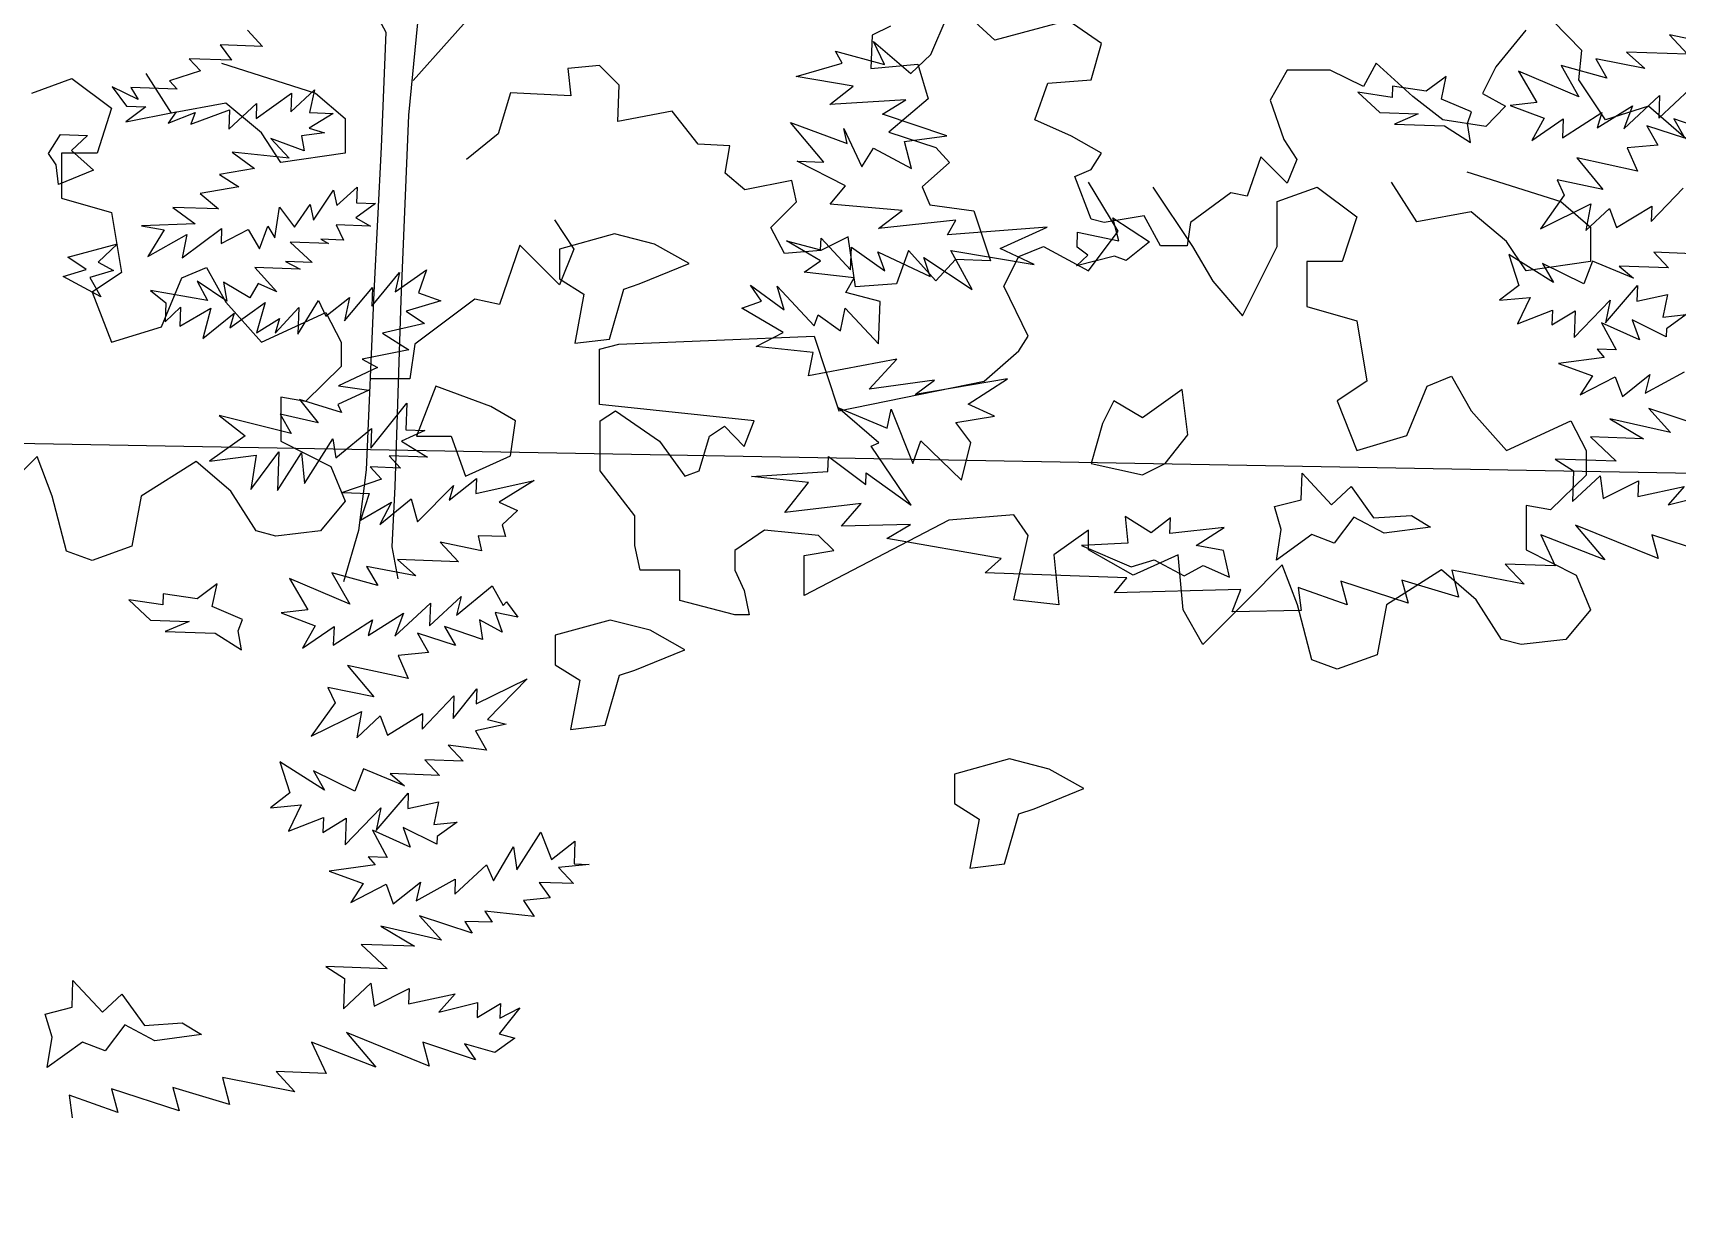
# Model space of a CAD drawing. Header units: inches. Extents: x -11 to 128, y 7 to 56.
# Drawn here: x 27.912 to 28.426, y 22.029 to 22.401 of the extents above; entities that cross this region are included whole.
import ezdxf

# ---------------------------------------------------------------- set-up
doc = ezdxf.new("R2010")
doc.units = ezdxf.units.IN
doc.header["$MEASUREMENT"] = 0
doc.layers.add('CAY', color=94, linetype='Continuous')
doc.layers.add('CAY-3', color=61, linetype='Continuous')
picture_1 = doc.add_image_def('image1.jpg', size_in_pixel=(1680, 1093))

# ---------------------------------------------------------------- blocks, each defined once
blk = doc.blocks.new('A$C76451831')
at = {"layer": 'CAY'}
for p, q in [((5567.1, 758.4), (5577.6, 747.1)), ((5577.6, 747.1), (5548.1, 748.2)), ((5548.1, 748.2), (5555.9, 737.5)), ((5526.5, 738.5), (5534.4, 730.1)), ((5555.9, 737.5), (5526.5, 738.5)), ((5534.4, 730.1), (5512.8, 723.1)), ((5512.8, 723.1), (5518.1, 717.5)), ((5472.8, 719.1), (5482.8, 705.6)), ((5491.1, 710.3), (5472.8, 719.1)), ((5518.1, 717.5), (5485.9, 718.6)), ((5485.9, 718.6), (5491.1, 710.3)), ((5573.1, 697), (5597.7, 714.7)), ((5597.3, 701.6), (5613.7, 716.9)), ((5597.7, 714.7), (5597.3, 701.6)), ((5613.7, 716.9), (5610.4, 701.1)), ((5496.3, 705.1), (5482.4, 694.7)), ((5482.4, 694.7), (5517.5, 701.6)), ((5482.8, 705.6), (5496.3, 705.1)), ((5517.5, 701.6), (5511.8, 693.7)), ((5511.8, 693.7), (5530.6, 701.2)), ((5527.6, 693.1), (5554.7, 703.1)), ((5530.6, 701.2), (5527.6, 693.1)), ((5554.2, 689.5), (5573.5, 707.4)), ((5554.7, 703.1), (5554.2, 689.5)), ((5573.5, 707.4), (5573.1, 697)), ((5626.7, 700.5), (5610, 690.2)), ((5610.4, 701.1), (5626.7, 700.5)), ((5620.8, 687.1), (5604.8, 685)), ((5610, 690.2), (5620.8, 687.1)), ((5606.7, 674.5), (5583.5, 683)), ((5583.5, 683), (5596.1, 669.4)), ((5604.8, 685), (5606.7, 674.5)), ((5596.1, 669.4), (5556.4, 673.5)), ((5556.4, 673.5), (5571.9, 662.1)), ((5571.9, 662.1), (5547.7, 658)), ((5547.7, 658), (5561, 649.3)), ((5561, 649.3), (5534.1, 644.8)), ((5534.1, 644.8), (5546.9, 634)), ((5613.2, 626.2), (5627.1, 647)), ((5627.1, 647), (5629.4, 636.5)), ((5629.4, 636.5), (5643.5, 649.2)), ((5643.5, 649.2), (5643.1, 638.3)), ((5515.2, 635.1), (5530.7, 623.7)), ((5546.9, 634), (5515.2, 635.1)), ((5586.1, 614), (5589.5, 635.2)), ((5589.5, 635.2), (5599.9, 621.2)), ((5599.9, 621.2), (5610.9, 637.2)), ((5610.9, 637.2), (5613.2, 626.2)), ((5656.2, 637.9), (5642.7, 627.9)), ((5643.1, 638.3), (5656.2, 637.9)), ((5530.7, 623.7), (5493.4, 622.2)), ((5493.4, 622.2), (5509.2, 619.4)), ((5509.2, 619.4), (5497.7, 600.8)), ((5521.7, 599.9), (5549.1, 620.3)), ((5549.1, 620.3), (5548.8, 609.9)), ((5548.8, 609.9), (5567.7, 619.6)), ((5567.7, 619.6), (5575.4, 606.2)), ((5575.4, 606.2), (5581.3, 621.9)), ((5581.3, 621.9), (5586.1, 614)), ((5629, 622.9), (5634, 612.3)), ((5652.9, 622.1), (5629, 622.9)), ((5642.7, 627.9), (5652.9, 622.1)), ((5497.7, 600.8), (5525, 616.1)), ((5525, 616.1), (5521.7, 599.9)), ((5596.8, 610.9), (5612.2, 596.8)), ((5623.5, 610), (5596.8, 610.9)), ((5618.2, 612.9), (5623.5, 610)), ((5634, 612.3), (5618.2, 612.9)), ((5612.2, 596.8), (5593.6, 597.4)), ((5593.6, 597.4), (5603.9, 592.1)), ((5603.9, 592.1), (5572.2, 593.2)), ((5572.2, 593.2), (5587.5, 576.3)), ((5653.7, 566.3), (5673.1, 589.7)), ((5669.9, 576.2), (5691.8, 591.7)), ((5673.1, 589.7), (5669.9, 576.2)), ((5691.8, 591.7), (5686.2, 575.6)), ((5499.6, 577.1), (5510.2, 568.6)), ((5539.2, 570.3), (5499.6, 577.1)), ((5552.8, 569.8), (5532, 583.7)), ((5532, 583.7), (5539.2, 570.3)), ((5568.7, 572), (5550.5, 583.1)), ((5550.5, 583.1), (5552.8, 569.8)), ((5574.5, 582.2), (5568.7, 572)), ((5587.5, 576.3), (5574.5, 582.2)), ((5634.8, 556.1), (5654.2, 579.4)), ((5654.2, 579.4), (5653.7, 566.3)), ((5686.2, 575.6), (5701.9, 570.1)), ((5510.2, 568.6), (5509.7, 555.5)), ((5509.7, 555.5), (5520.5, 565.5)), ((5520.5, 565.5), (5520, 552.4)), ((5520, 552.4), (5541.7, 564.8)), ((5541.7, 564.8), (5536, 543.7)), ((5536, 543.7), (5557.9, 561.5)), ((5554.9, 551.2), (5579.5, 568.9)), ((5557.9, 561.5), (5554.9, 551.2)), ((5579.5, 568.9), (5573.3, 547.8)), ((5586.4, 547.4), (5602.9, 565.4)), ((5602.3, 546.8), (5616.7, 570.3)), ((5602.9, 565.4), (5602.3, 546.8)), ((5616.7, 570.3), (5621.8, 559.3)), ((5621.8, 559.3), (5638.1, 572.3)), ((5638.1, 572.3), (5634.8, 556.1)), ((5701.9, 570.1), (5677.6, 562.8)), ((5677.6, 562.8), (5690.5, 554.2)), ((5573.3, 547.8), (5589.5, 557.7)), ((5589.5, 557.7), (5586.4, 547.4)), ((5690.5, 554.2), (5661.2, 547.5)), ((5661.2, 547.5), (5679.4, 536)), ((5683.6, 539.8), (5680.1, 515.6)), ((5679.4, 536), (5647, 529.4)), ((5647, 529.4), (5657.7, 523.6)), ((5657.7, 523.6), (5630.5, 510.9)), ((5680.1, 515.6), (5652.4, 515.6)), ((5651.7, 507.9), (5630, 497.8)), ((5630.5, 510.9), (5651.7, 507.9)), ((5632.6, 492.3), (5603.4, 501.4)), ((5603.4, 501.4), (5616.4, 485.1)), ((5630, 497.8), (5632.6, 492.3)), ((5653, 467.5), (5678.1, 498.8)), ((5678.1, 498.8), (5677.5, 480.3)), ((5597.6, 477.6), (5547.3, 490.2)), ((5547.3, 490.2), (5565.4, 476)), ((5589.9, 491), (5597.6, 477.6)), ((5616.4, 485.1), (5589.9, 491)), ((5628.7, 460.7), (5653.5, 481.1)), ((5653.5, 481.1), (5653, 467.5)), ((5565.4, 476), (5540.7, 458.3)), ((5606.8, 442.8), (5626.5, 473.9)), ((5626.5, 473.9), (5628.7, 460.7)), ((5690.6, 479.8), (5674.5, 472.2)), ((5674.5, 472.2), (5692.6, 461.1)), ((5677.5, 480.3), (5690.6, 479.8)), ((5540.7, 458.3), (5573.1, 462.6)), ((5569.5, 438.7), (5589, 464.8)), ((5573.1, 462.6), (5569.5, 438.7)), ((5589, 464.8), (5588.1, 438)), ((5588.1, 438), (5604.8, 464.2)), ((5604.8, 464.2), (5606.8, 442.8)), ((5665.9, 462.1), (5673.8, 453.6)), ((5692.6, 461.1), (5665.9, 462.1)), ((5652.5, 454.4), (5660.4, 445.9)), ((5673.8, 453.6), (5652.5, 454.4)), ((5660.4, 445.9), (5633.3, 436.5)), ((5633.3, 436.5), (5651.9, 435.8)), ((5651.9, 435.8), (5645.8, 417.4)), ((5685.6, 416.1), (5710.5, 441.5)), ((5707.5, 431.2), (5726.6, 446.4)), ((5710.5, 441.5), (5707.5, 431.2)), ((5726.6, 446.4), (5726.2, 435.9)), ((5726.2, 435.9), (5766.8, 445)), ((5766.8, 445), (5742.3, 429.9)), ((5645.8, 417.4), (5667.5, 429.8)), ((5659.3, 414.3), (5681.2, 432.1)), ((5667.5, 429.8), (5659.3, 414.3)), ((5681.2, 432.1), (5685.6, 416.1)), ((5742.3, 429.9), (5755.2, 424.1)), ((5755.2, 424.1), (5744.5, 414)), ((5744.5, 414), (5746.9, 405.8)), ((5701.4, 401.9), (5714.1, 388.3)), ((5730.2, 395.9), (5701.4, 401.9)), ((5746.9, 405.8), (5727.9, 406.4)), ((5727.9, 406.4), (5730.2, 395.9)), ((5714.1, 388.3), (5671.6, 389.8)), ((5671.6, 389.8), (5684.3, 378.5)), ((5625.9, 380.5), (5638.3, 358.8)), ((5657.8, 371.7), (5625.9, 380.5)), ((5650.1, 385.1), (5657.8, 371.7)), ((5684.3, 378.5), (5650.1, 385.1)), ((5596.3, 376.6), (5609.2, 354.8)), ((5638.3, 358.8), (5596.3, 376.6)), ((5712.8, 351.2), (5737.6, 371.6)), ((5737.6, 371.6), (5745.2, 357.8)), ((5669.7, 336.4), (5694.5, 359.5)), ((5694, 343.7), (5716, 364.2)), ((5694.5, 359.5), (5694, 343.7)), ((5716, 364.2), (5712.8, 351.2)), ((5745.2, 357.8), (5747.6, 360.4)), ((5747.6, 360.4), (5755.4, 349.7)), ((5609.2, 354.8), (5590.5, 352.7)), ((5590.5, 352.7), (5614.2, 343.7)), ((5614.2, 343.7), (5605.5, 328.2)), ((5626.9, 330.2), (5654.2, 347.8)), ((5651.2, 337), (5675.7, 352.5)), ((5654.2, 347.8), (5651.2, 337)), ((5675.7, 352.5), (5669.7, 336.4)), ((5744.6, 339.2), (5728.6, 347.9)), ((5728.6, 347.9), (5730.8, 334.2)), ((5755.4, 349.7), (5739.6, 353)), ((5739.6, 353), (5744.6, 339.2)), ((5605.5, 328.2), (5627.4, 343.3)), ((5627.4, 343.3), (5626.9, 330.2)), ((5712.1, 329.9), (5685.6, 338.5)), ((5685.6, 338.5), (5693.3, 325.1)), ((5730.8, 334.2), (5704.4, 343.3)), ((5704.4, 343.3), (5712.1, 329.9)), ((5693.3, 325.1), (5672, 323.1)), ((5672, 323.1), (5679.1, 307)), ((5636.8, 316.2), (5655.1, 294.3)), ((5679.1, 307), (5636.8, 316.2)), ((5623.2, 300.8), (5628.2, 290.2)), ((5655.1, 294.3), (5623.2, 300.8)), ((5710.3, 279.2), (5726.9, 299.9)), ((5726.5, 289.5), (5762, 306.9)), ((5726.9, 299.9), (5726.5, 289.5)), ((5762, 306.9), (5734.3, 278.4)), ((5628.2, 290.2), (5611.5, 266.8)), ((5688.7, 271.8), (5710.9, 295)), ((5710.9, 295), (5710.3, 279.2)), ((5611.5, 266.8), (5646.6, 284.1)), ((5646.6, 284.1), (5643.2, 265.7)), ((5643.2, 265.7), (5659.6, 281)), ((5659.6, 281), (5664.6, 267.6)), ((5664.6, 267.6), (5689.1, 282.7)), ((5689.1, 282.7), (5688.7, 271.8)), ((5747.3, 275.2), (5725.9, 270.5)), ((5734.3, 278.4), (5747.3, 275.2)), ((5725.9, 270.5), (5733.6, 257.1)), ((5733.6, 257.1), (5706.9, 260.7)), ((5706.9, 260.7), (5717.4, 249.5)), ((5620.7, 229.3), (5589.6, 249)), ((5589.6, 249), (5596.6, 227.4)), ((5641.9, 228.5), (5613, 242.7)), ((5613, 242.7), (5620.7, 229.3)), ((5647.9, 244.2), (5641.9, 228.5)), ((5676.5, 232.3), (5647.9, 244.2)), ((5700.8, 239.6), (5666.4, 240.8)), ((5666.4, 240.8), (5676.5, 232.3)), ((5717.4, 249.5), (5690.7, 250.4)), ((5690.7, 250.4), (5700.8, 239.6)), ((5596.6, 227.4), (5583.1, 217)), ((5583.1, 217), (5604.4, 219)), ((5604.4, 219), (5595.6, 200.7)), ((5656.8, 201.3), (5679, 227.2)), ((5679, 227.2), (5678.7, 216.4)), ((5678.7, 216.4), (5700.1, 221.1)), ((5700.1, 221.1), (5696.9, 205.3)), ((5595.6, 200.7), (5620, 210.3)), ((5620, 210.3), (5619.6, 199.9)), ((5619.6, 199.9), (5635.8, 209.7)), ((5635.2, 191.1), (5660.1, 217)), ((5635.8, 209.7), (5635.2, 191.1)), ((5660.1, 217), (5656.8, 201.3)), ((5696.9, 205.3), (5713.2, 207)), ((5713.2, 207), (5699.3, 197.1)), ((5654.1, 201.4), (5664.3, 182.4)), ((5680.4, 189.6), (5654.1, 201.4)), ((5699.1, 191.6), (5675.5, 203.3)), ((5675.5, 203.3), (5680.4, 189.6)), ((5699.3, 197.1), (5699.1, 191.6)), ((5754.7, 173.8), (5771.4, 200)), ((5771.4, 200), (5778.9, 181.1)), ((5738.5, 166.2), (5752.5, 189.8)), ((5752.5, 189.8), (5754.7, 173.8)), ((5778.9, 181.1), (5795.2, 193.7)), ((5795.2, 193.7), (5794.7, 177.9)), ((5656, 177.3), (5624.1, 172.9)), ((5624.1, 172.9), (5647.8, 164.4)), ((5651.2, 182.9), (5656, 177.3)), ((5664.3, 182.4), (5651.2, 182.9)), ((5711.5, 156.8), (5733.5, 177.3)), ((5733.5, 177.3), (5738.5, 166.2)), ((5805.1, 177.5), (5783.7, 175.5)), ((5783.7, 175.5), (5794.2, 164.3)), ((5794.7, 177.9), (5805.1, 177.5)), ((5647.8, 164.4), (5639.2, 151.1)), ((5639.2, 151.1), (5663.7, 163.9)), ((5663.7, 163.9), (5668.6, 150.1)), ((5668.6, 150.1), (5687.7, 165.3)), ((5684.6, 152.2), (5711.8, 167.2)), ((5687.7, 165.3), (5684.6, 152.2)), ((5711.8, 167.2), (5711.5, 156.8)), ((5794.2, 164.3), (5770.2, 165.1)), ((5770.2, 165.1), (5778, 154.4)), ((5778, 154.4), (5759.3, 152.4)), ((5759.3, 152.4), (5766.7, 141.2)), ((5723.7, 129.6), (5686.9, 141.7)), ((5686.9, 141.7), (5702.2, 124.9)), ((5737.5, 137.3), (5718.5, 137.9)), ((5718.5, 137.9), (5723.7, 129.6)), ((5766.7, 141.2), (5732.4, 145.1)), ((5732.4, 145.1), (5737.5, 137.3)), ((5702.2, 124.9), (5659.9, 134.5)), ((5659.9, 134.5), (5683.5, 120.6)), ((5646.4, 121.9), (5664.3, 104.9)), ((5683.5, 120.6), (5646.4, 121.9)), ((5621.8, 106.4), (5634.7, 98.2)), ((5664.3, 104.9), (5621.8, 106.4)), ((5634.7, 98.2), (5633.9, 77)), ((5633.9, 77), (5653.1, 94.9)), ((5653.1, 94.9), (5655.3, 78.9)), ((5655.3, 78.9), (5679.7, 91.2)), ((5679.7, 91.2), (5679.3, 80.4)), ((5679.3, 80.4), (5711.8, 87.4)), ((5711.8, 87.4), (5700.4, 74.6)), ((5700.4, 74.6), (5727.4, 81.4)), ((5727.4, 81.4), (5727.1, 71)), ((5727.1, 71), (5743.3, 80.8)), ((5743.3, 80.8), (5742.9, 70.4)), ((5756.7, 77.6), (5742.5, 59.6)), ((5742.9, 70.4), (5756.7, 77.6)), ((5693.7, 37.2), (5636.1, 60.6)), ((5636.1, 60.6), (5656.5, 36.3)), ((5742.5, 59.6), (5753.3, 56.5)), ((5656.5, 36.3), (5611.8, 53.7)), ((5611.8, 53.7), (5621.9, 32)), ((5726, 41.5), (5689.3, 53.7)), ((5689.3, 53.7), (5693.7, 37.2)), ((5739.3, 46.5), (5718.3, 52.7)), ((5718.3, 52.7), (5726, 41.5)), ((5753.3, 56.5), (5739.3, 46.5)), ((5600.2, 19.2), (5549.8, 29.1)), ((5549.8, 29.1), (5554.6, 10.4)), ((5621.9, 32), (5587.1, 33.3)), ((5587.1, 33.3), (5600.2, 19.2)), ((5476.9, 4.9), (5442.9, 17)), ((5442.9, 17), (5445, 1)), ((5472.5, 21.4), (5476.9, 4.9)), ((5519.5, 6.1), (5472.5, 21.4)), ((5515.1, 22.2), (5519.5, 6.1)), ((5554.6, 10.4), (5515.1, 22.2))]:
    blk.add_line(p, q, dxfattribs=at)
for points in [[(1773.4, 516.7), (1744.6, 522.7), (1757.2, 509.1), (1714.7, 510.6), (1727.4, 499.2), (1693.2, 505.9), (1700.9, 492.5), (1669.1, 501.3), (1681.4, 479.5), (1639.5, 497.3), (1652.3, 475.6), (1633.6, 473.5), (1657.4, 464.5), (1648.7, 449), (1670.5, 464.1), (1670, 450.9), (1697.4, 468.6), (1694.3, 457.8), (1718.8, 473.3), (1712.8, 457.1), (1737.7, 480.3), (1737.1, 464.5), (1759.1, 485)], [(1773.9, 455), (1747.5, 464.1), (1755.2, 450.7), (1728.8, 459.3), (1736.5, 445.9), (1715.1, 443.9), (1722.2, 427.8), (1680, 437), (1698.2, 415), (1666.3, 421.6), (1671.3, 411), (1654.7, 387.5), (1689.7, 404.9), (1686.3, 386.4), (1702.7, 401.7), (1707.7, 388.4), (1732.3, 403.4), (1731.9, 392.6), (1754, 415.8)], [(1760.6, 370.2), (1733.8, 371.2), (1743.9, 360.4), (1709.5, 361.6), (1719.6, 353.1), (1691, 365), (1685, 349.3), (1656.1, 363.5), (1663.8, 350.1), (1632.7, 369.7), (1639.7, 348.2), (1626.2, 337.8), (1647.6, 339.7), (1638.8, 321.5), (1663.1, 331), (1662.7, 320.6), (1679, 330.5), (1678.3, 311.9), (1703.2, 337.8), (1700, 322), (1722.2, 348), (1721.8, 337.1), (1743.2, 341.8), (1740, 326.1), (1756.3, 327.8), (1742.4, 317.8), (1742.2, 312.4), (1718.6, 324.1), (1723.6, 310.3), (1697.2, 322.1), (1707.5, 303.2), (1694.3, 303.7), (1699.1, 298), (1667.2, 293.7), (1691, 285.2), (1682.3, 271.9), (1706.8, 284.6), (1711.8, 270.9), (1730.9, 286.1), (1727.7, 273), (1755, 287.9)], [(1766.8, 250.4), (1730.1, 262.5), (1745.3, 245.7), (1703.1, 255.3), (1726.6, 241.3), (1689.5, 242.6), (1707.5, 225.7), (1664.9, 227.2), (1677.8, 219), (1677, 197.7), (1696.2, 215.6), (1698.4, 199.7), (1722.9, 212), (1722.5, 201.1), (1754.9, 208.2), (1743.6, 195.4), (1770.5, 202.2)], [(1769.1, 162.3), (1732.4, 174.5), (1736.8, 158), (1679.2, 181.3), (1699.6, 157), (1654.9, 174.5), (1665, 152.8), (1630.2, 154), (1643.3, 140), (1592.9, 149.9), (1597.7, 131.1), (1558.2, 142.9), (1562.6, 126.9), (1515.6, 142.2), (1520, 125.7), (1486, 137.8), (1488.1, 121.8), (1440.1, 120.8), (1446.1, 136.4), (1358.1, 134.1), (1366.6, 144.6), (1267.9, 148.1), (1279.1, 158.1), (1199.4, 171.8), (1216.1, 181.6), (1168, 180.6), (1181.7, 196.4), (1128.5, 190.1), (1145, 210.9), (1105.3, 215), (1158.5, 218.6), (1158.8, 229), (1184.9, 209.5), (1185.2, 217.6), (1216.5, 195.2), (1188.5, 236.1), (1194, 238.6), (1165.5, 263.2), (1199.8, 248.8), (1202.6, 261.9), (1217.6, 224.2), (1223.1, 239.9), (1251.6, 212.6), (1257.9, 238.7), (1247.6, 252.6), (1274.4, 257.1), (1256.2, 265.5), (1283.5, 283.1), (1219.2, 272.2), (1232.7, 282.1), (1187.2, 276), (1206.5, 296.7), (1144.9, 285.2), (1148.2, 301.4), (1108.5, 305.5), (1127.4, 315.3), (1098.5, 332.2), (1112.3, 337.1), (1104.5, 348.3), (1127.9, 331.1), (1123.1, 347.6), (1148.9, 320), (1151.8, 327.6), (1167.3, 316.6), (1170.6, 332.4), (1193.7, 307.5), (1194.8, 337), (1171, 343.2), (1176.8, 353.5), (1142, 357.4), (1153.2, 365.2), (1129.6, 379.1), (1153.4, 372.9), (1153.7, 381), (1174.2, 359), (1174.8, 374.8), (1198.2, 358.2), (1193.2, 371.5), (1229.8, 354.3), (1225.3, 367.6), (1258.9, 345.2), (1244, 372.4), (1302.2, 362.7), (1278.5, 373.9), (1311.2, 388.7), (1241.7, 383.4), (1247.5, 393.6), (1193.8, 387.8), (1210.1, 400.4), (1160, 404.8), (1170.8, 417.6), (1137, 434.6), (1155.6, 434), (1132.5, 461.5), (1171.9, 447), (1169.5, 457.5), (1182.2, 430.8), (1190.3, 443.7), (1216.6, 429.6), (1211.8, 448.3), (1241.4, 452.3), (1196.6, 467.5), (1212.8, 477.3), (1159.7, 474.2), (1176, 486.8), (1136.3, 493.6), (1168.4, 502.9), (1163.7, 511.2), (1197.8, 501.9), (1190.2, 518), (1216.2, 495.8), (1230.2, 508.9), (1241.6, 535.3)], [(774.7, 655.4), (791.5, 634.3), (850.6, 524.6), (847.4, 444.5), (842.2, 343.2), (836.9, 219.8), (831.6, 177.6), (821.1, 141.8)], [(888.6, 656.4), (872.7, 530.9), (866.4, 466.6), (861.1, 337.9), (856.9, 208.2), (854.8, 166), (859, 143.9)], [(948.7, 602.7), (920.2, 547.8), (869.6, 490.9)]]:
    blk.add_lwpolyline(points, dxfattribs=at)
for points in [[(5433.8, 664.7), (5428.6, 672.6), (5436.8, 685.9), (5455.8, 685.2), (5444.5, 674.7), (5459.9, 661), (5435.5, 651)], [(5441.9, 600.5), (5476.7, 609.7), (5463.1, 597), (5473.8, 591.2), (5457.3, 586.3), (5465, 572.9), (5438.7, 587), (5454.8, 591.9)], [(1603.8, 461), (1606.8, 469), (1585.8, 477.9), (1589, 493.7), (1575.1, 483.3), (1551.6, 486.8), (1551.4, 479.1), (1527.5, 482.7), (1542.8, 468.5), (1569.5, 467.6), (1553, 460.5), (1587.8, 459.2), (1606, 447.7)], [(1332, 374.8), (1332.4, 385.2), (1361.2, 379.2), (1356.8, 395.2), (1382.5, 378.5), (1366.1, 365.4), (1358.1, 368.4), (1331.6, 361.7), (1339.5, 369.1)], [(1037.6, 376.9), (1009.9, 384), (971.5, 373.4), (971.5, 352.7), (988.6, 342.1), (982.2, 307.9), (1006.3, 310.8), (1016.4, 345.6), (1027, 349.2), (1061.8, 363.3)], [(5560.6, 340.2), (5563.6, 348.2), (5542.6, 357.1), (5545.9, 372.9), (5532, 362.5), (5508.5, 366), (5508.2, 358.3), (5484.4, 361.9), (5499.7, 347.7), (5526.4, 346.8), (5509.9, 339.7), (5544.7, 338.5), (5562.9, 327)], [(1474.2, 178.1), (1469.4, 194.1), (1488.1, 198.9), (1488.8, 217.4), (1509.3, 195.4), (1522.9, 208.1), (1538.4, 186.2), (1564.8, 188), (1578.1, 179.9), (1545.8, 175.6), (1524.8, 186.7), (1511.1, 168.6), (1495.4, 174.6), (1470.8, 156.9)], [(1438.2, 144.9), (1433.9, 163.6), (1414.9, 167), (1434.4, 179.5), (1396.7, 175.3), (1397, 186.2), (1383.5, 175.8), (1365.4, 187.3), (1367.4, 168.6), (1335.2, 167), (1369.6, 152.2), (1385.6, 157.1), (1406.5, 146), (1419.9, 153.2)], [(5431.1, 57.3), (5426.2, 73.3), (5445, 78.1), (5445.6, 96.7), (5466.2, 74.6), (5479.7, 87.3), (5495.3, 65.5), (5521.6, 67.3), (5535, 59.1), (5502.6, 54.8), (5481.7, 65.9), (5467.9, 47.8), (5452.3, 53.8), (5427.7, 36.1)]]:
    blk.add_lwpolyline(points, close=True, dxfattribs=at)
at = {"layer": 'CAY-3'}
for p, q in [((6416.3, 659.8), (6481.8, 639.1)), ((6173.4, 618.5), (6152.8, 652.7)), ((6197.6, 649.2), (6225.3, 607.9)), ((6284.2, 639.1), (6312, 649.2)), ((6312, 649.2), (6339.7, 628.5)), ((6381.5, 625), (6363.8, 652.7)), ((6284.2, 607.9), (6284.2, 639.1)), ((6419.3, 632.1), (6381.5, 625)), ((6444, 611.4), (6419.3, 632.1)), ((6481.8, 639.1), (6502.4, 621.4)), ((5780.9, 626.5), (5794.5, 605.9)), ((6152.8, 590.8), (6173.4, 618.5)), ((6339.7, 628.5), (6329.6, 597.3)), ((6502.4, 621.4), (6502.4, 597.3)), ((5756.9, 608.7), (5742.6, 567.5)), ((5766.8, 598.8), (5756.9, 608.7)), ((6104.4, 600.8), (6121.5, 607.9)), ((6121.5, 607.9), (6152.8, 590.8)), ((6225.3, 607.9), (6239.4, 583.7)), ((6260.1, 559.5), (6284.2, 607.9)), ((6457.6, 590.8), (6444, 611.4)), ((5784.5, 581.1), (5766.8, 598.8)), ((5794.5, 605.9), (5784.5, 581.1)), ((6093.8, 580.2), (6104.4, 600.8)), ((6304.9, 597.3), (6304.9, 566)), ((6329.6, 597.3), (6304.9, 597.3)), ((6502.4, 597.3), (6457.6, 590.8)), ((6110.9, 545.4), (6093.8, 580.2)), ((6239.4, 583.7), (6260.1, 559.5)), ((5725.5, 571.1), (5683.6, 539.8)), ((5742.6, 567.5), (5725.5, 571.1)), ((6304.9, 566), (6339.7, 556)), ((6339.7, 556), (6346.7, 514.1)), ((5812.2, 536.3), (5825.7, 539.8)), ((5825.7, 539.8), (5961.9, 545.3)), ((5961.9, 545.3), (5979, 493.4)), ((6104.4, 535.3), (6110.9, 545.4)), ((5812.2, 497.9), (5812.2, 536.3)), ((6080.2, 514.1), (6104.4, 535.3)), ((6388.6, 510.6), (6405.7, 517.6)), ((6405.7, 517.6), (6419.3, 493.4)), ((5979, 493.4), (6080.2, 514.1)), ((6346.7, 514.1), (6326.1, 500.5)), ((6374.5, 476.3), (6388.6, 510.6)), ((701.4, 468), (683.7, 495.7)), ((736.2, 502.8), (801.7, 482.1)), ((5920.1, 486.4), (5812.2, 497.9)), ((5812.8, 486.4), (5823.4, 493.4)), ((5823.4, 493.4), (5854, 472.2)), ((6326.1, 500.5), (6339.7, 465.7)), ((6419.3, 493.4), (6444, 465.7)), ((604.1, 482.1), (631.9, 492.2)), ((631.9, 492.2), (659.6, 471.5)), ((801.7, 482.1), (822.3, 464.4)), ((5812.8, 451.6), (5812.8, 486.4)), ((5888.8, 475.7), (5899.4, 482.8)), ((5899.4, 482.8), (5913, 468.7)), ((5913, 468.7), (5920.1, 486.4)), ((6444, 465.7), (6488.8, 486.4)), ((6488.8, 486.4), (6499.5, 465.7)), ((659.6, 471.5), (649.5, 440.3)), ((739.2, 475.1), (701.4, 468)), ((763.9, 454.4), (739.2, 475.1)), ((5854, 472.2), (5871.7, 448)), ((5881.7, 451.6), (5888.8, 475.7)), ((6339.7, 465.7), (6374.5, 476.3)), ((822.3, 464.4), (822.3, 440.3)), ((6499.5, 465.7), (6499.5, 448.6)), ((777.5, 433.8), (763.9, 454.4)), ((5836.9, 420.3), (5812.8, 451.6)), ((5871.7, 448), (5881.7, 451.6)), ((6499.5, 448.6), (6474.7, 424.4)), ((624.8, 440.3), (624.8, 409)), ((649.5, 440.3), (624.8, 440.3)), ((822.3, 440.3), (777.5, 433.8)), ((6457.6, 427.4), (6457.6, 396.7)), ((6474.7, 424.4), (6457.6, 427.4)), ((5836.9, 399.6), (5836.9, 420.3)), ((6055.5, 417.4), (5954.9, 364.8)), ((6100.9, 420.9), (6055.5, 417.4)), ((6110.9, 406.7), (6100.9, 420.9)), ((624.8, 409), (659.6, 399)), ((5927.1, 410.3), (5906.5, 396.1)), ((5964.9, 406.7), (5927.1, 410.3)), ((5975.5, 396.1), (5964.9, 406.7)), ((6100.9, 361.9), (6110.9, 406.7)), ((6152.8, 410.3), (6128.6, 393.2)), ((6152.8, 396.7), (6152.8, 410.3)), ((659.6, 399), (666.6, 357.1)), ((5840.5, 382.5), (5836.9, 399.6)), ((5906.5, 396.1), (5906.5, 382.5)), ((5954.9, 392.6), (5975.5, 396.1)), ((5954.9, 364.8), (5954.9, 392.6)), ((6128.6, 393.2), (6132.1, 358.4)), ((6184, 379), (6152.8, 396.7)), ((6215.3, 393.2), (6184, 379)), ((6218.8, 354.8), (6215.3, 393.2)), ((6457.6, 396.7), (6492.4, 379)), ((5868.2, 382.5), (5840.5, 382.5)), ((5868.2, 361.3), (5868.2, 382.5)), ((5906.5, 382.5), (5913, 368.4)), ((6287.8, 386.1), (6263.6, 361.9)), ((6298.4, 358.4), (6287.8, 386.1)), ((6398.6, 382.6), (6360.3, 358.4)), ((6422.8, 361.9), (6398.6, 382.6)), ((6492.4, 379), (6502.4, 354.8)), ((5913, 368.4), (5916.5, 351.3)), ((666.6, 357.1), (646, 343.5)), ((708.5, 353.5), (725.6, 360.6)), ((725.6, 360.6), (739.2, 336.4)), ((5906.5, 351.3), (5868.2, 361.3)), ((6132.1, 358.4), (6100.9, 361.9)), ((6263.6, 361.9), (6232.4, 330.6)), ((6308.4, 320), (6298.4, 358.4)), ((6360.3, 358.4), (6353.8, 323.6)), ((6440.5, 334.2), (6422.8, 361.9)), ((694.4, 319.3), (708.5, 353.5)), ((5916.5, 351.3), (5906.5, 351.3)), ((6232.4, 330.6), (6218.8, 354.8)), ((6502.4, 354.8), (6485.3, 334.2)), ((646, 343.5), (659.6, 308.7)), ((739.2, 336.4), (763.9, 308.7)), ((6454.1, 330.6), (6440.5, 334.2)), ((6485.3, 334.2), (6454.1, 330.6)), ((763.9, 308.7), (808.7, 329.4)), ((808.7, 329.4), (819.4, 308.7)), ((6353.8, 323.6), (6326.1, 313.5)), ((659.6, 308.7), (694.4, 319.3)), ((6326.1, 313.5), (6308.4, 320)), ((819.4, 308.7), (819.4, 291.6)), ((819.4, 291.6), (794.6, 267.4)), ((794.6, 267.4), (777.5, 270.4)), ((777.5, 270.4), (777.5, 239.7)), ((607.7, 229.1), (583.5, 204.9)), ((618.3, 201.4), (607.7, 229.1)), ((777.5, 239.7), (812.3, 222)), ((718.5, 225.5), (680.2, 201.4)), ((742.7, 204.9), (718.5, 225.5)), ((812.3, 222), (822.3, 197.8)), ((628.3, 163), (618.3, 201.4)), ((680.2, 201.4), (673.7, 166.6)), ((760.4, 177.2), (742.7, 204.9)), ((822.3, 197.8), (805.2, 177.2)), ((774, 173.6), (760.4, 177.2)), ((805.2, 177.2), (774, 173.6)), ((646, 156.5), (628.3, 163)), ((673.7, 166.6), (646, 156.5))]:
    blk.add_line(p, q, dxfattribs=at)
for points in [[(6572.6, 679.9), (6542.8, 705.5), (6512.9, 696), (6494.4, 724), (6496.4, 744.4), (6475.9, 765.3)], [(6457.5, 758.6), (6436.6, 733), (6427.2, 714.5), (6443.3, 705.5), (6429.6, 691.3), (6399.7, 696), (6378.8, 712.2), (6353.3, 735.4), (6344.3, 719.2), (6321.1, 730.6), (6291.2, 730.6), (6279.4, 709.8), (6288.8, 682.3), (6297.9, 668.5), (6291.2, 652), (6279.4, 663.8), (6272.8, 670.4), (6263.3, 643), (6251.9, 645.3), (6224, 624.5), (6221.6, 608.3), (6203.1, 608.3), (6191.7, 629.2), (6163.8, 624.5), (6154.8, 626.8), (6143.4, 656.7), (6154.8, 661.4), (6161.9, 672.8), (6141, 684.6), (6115.5, 696), (6124.5, 721.6), (6154.8, 724), (6161.9, 749.1), (6138.7, 765.3), (6087.6, 751.5), (6062.4, 774.7)], [(6014.9, 761.2), (6002.2, 754.9), (6001.2, 731.7), (6033.9, 734.9), (6041.3, 710.6), (6013.8, 687.4), (6046.5, 676.9), (6056, 666.3), (6037, 649.4), (6042.3, 636.8), (6072.9, 632.6), (6084.5, 597.8), (6060.2, 598.8), (6046.5, 584), (6027.6, 605.1), (6019.1, 581.9), (5990.6, 579.8), (5985.4, 614.6), (5966.4, 605.1), (5941.1, 603), (5931.6, 621), (5949.5, 638.9), (5946.3, 653.7), (5913.6, 647.3), (5899.9, 658.9), (5903.1, 677.9), (5881, 679), (5863, 702.2), (5825.1, 694.8), (5826.1, 720.1), (5812.4, 733.8), (5790.2, 731.7), (5792.4, 712.7), (5750.2, 714.8), (5741.7, 686.3), (5719.6, 668.4)]]:
    blk.add_lwpolyline(points, dxfattribs=at)
for points in [[(5736.7, 496.4), (5698.4, 510.5), (5684.8, 475.7), (5709, 475.7), (5719, 448), (5750.3, 462.2), (5753.8, 486.4)], [(6222, 476.6), (6218.1, 508.3), (6190.4, 488.5), (6170.6, 500.4), (6162.6, 484.6), (6154.7, 456.8), (6190.4, 448.9), (6206.2, 456.8)], [(5847.5, 340.7), (5819.8, 347.7), (5781.5, 337.1), (5781.5, 316.5), (5798.6, 305.9), (5792.1, 271.6), (5816.3, 274.6), (5826.3, 309.4), (5836.9, 312.9), (5871.7, 327.1)], [(6125.5, 244), (6097.8, 251.1), (6059.5, 240.5), (6059.5, 219.9), (6076.6, 209.2), (6070.1, 175), (6094.3, 178), (6104.3, 212.8), (6114.9, 216.3), (6149.7, 230.5)]]:
    blk.add_lwpolyline(points, close=True, dxfattribs=at)

msp = doc.modelspace()

# ---------------------------------------------------------------- linework, layer by layer
msp.add_line((11.80074, 22.55984), (70.25366, 21.51914))

# ---------------------------------------------------------------- block references
at = {"layer": 'CAY', "xscale": 0.0004489089019145984, "yscale": 0.0004489089019145984, "zscale": 0.0004489089019145984}
for p in [(27.64007, 22.16613), (25.47952, 22.06171)]:
    msp.add_blockref('A$C76451831', p, dxfattribs=at)

# ---------------------------------------------------------------- pictures from other files: only their frames are drawn
image = msp.add_image(picture_1, insert=(12.49661, 7.37723), size_in_units=(74.4025, 48.40591))
image.dxf.flags = 6

doc.saveas('drawing.dxf')
